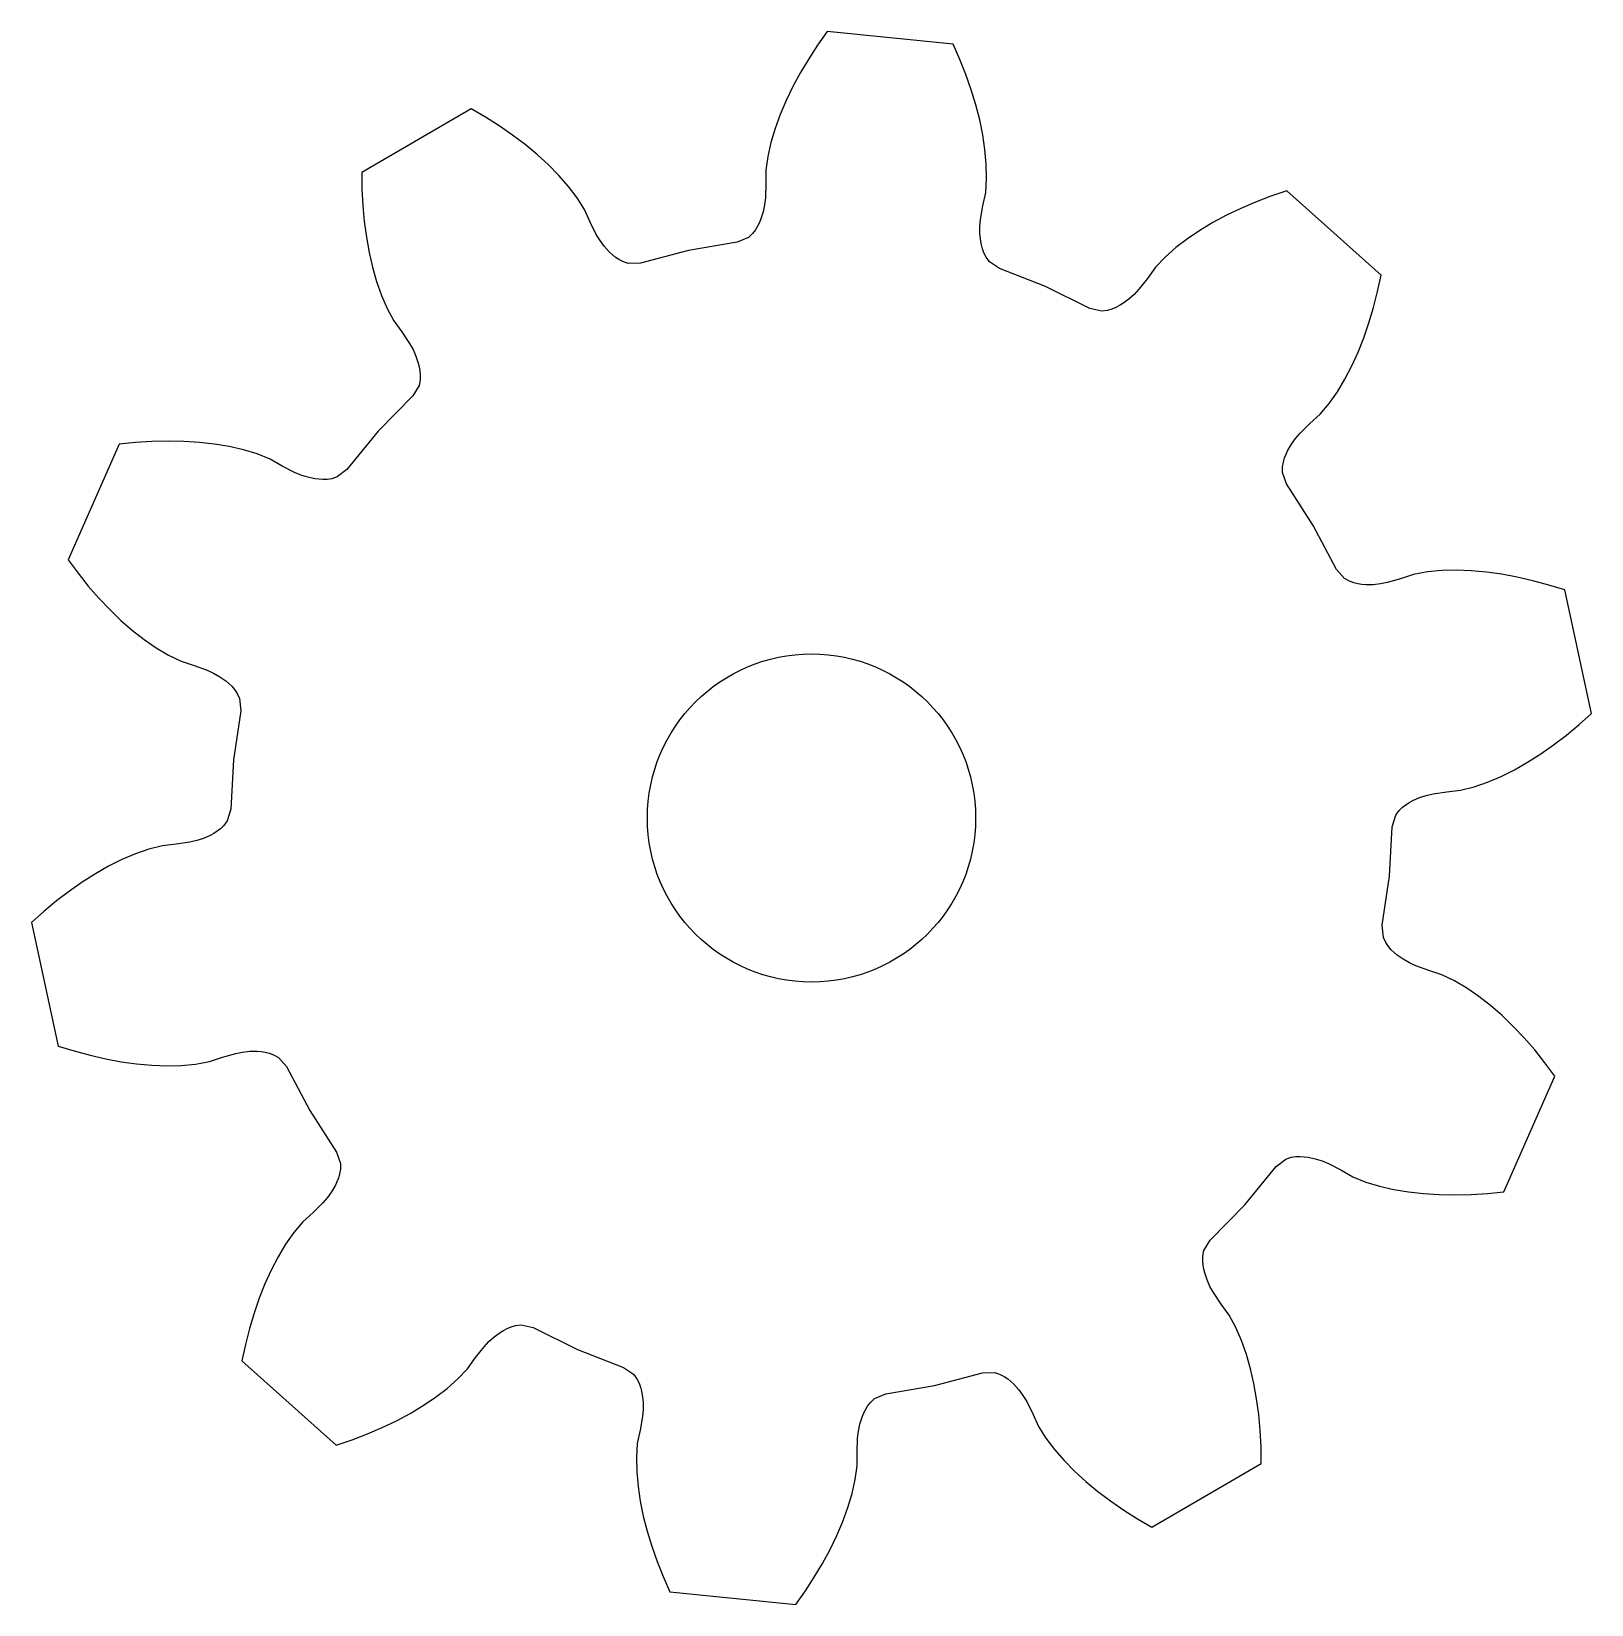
# Model space of a CAD drawing. Extents: x 0.01 to 1.91, y 0 to 1.92.
import ezdxf

# ---------------------------------------------------------------- set-up
doc = ezdxf.new("R2010")
doc.units = 0
doc.header["$MEASUREMENT"] = 0
doc.layers.get('0').update_dxf_attribs({"linetype": 'CONTINUOUS'})

msp = doc.modelspace()

# ---------------------------------------------------------------- linework, layer by layer
at = {"color": 7, "linetype": 'CONTINUOUS'}
for p, q in [((0.9782, 1.9177), (0.96644, 1.90111)), ((1.13155, 1.90223), (0.9782, 1.9177)), ((0.96644, 1.90111), (0.95553, 1.88439)), ((1.13976, 1.88363), (1.13155, 1.90223)), ((0.95553, 1.88439), (0.94548, 1.86755)), ((1.14711, 1.86506), (1.13976, 1.88363)), ((0.94548, 1.86755), (0.93632, 1.85061)), ((1.1536, 1.84655), (1.14711, 1.86506)), ((0.93632, 1.85061), (0.92808, 1.8336)), ((1.15919, 1.82813), (1.1536, 1.84655)), ((0.54414, 1.82353), (0.41098, 1.74591)), ((0.56171, 1.81331), (0.54414, 1.82353)), ((0.92808, 1.8336), (0.92081, 1.81655)), ((1.16387, 1.80982), (1.15919, 1.82813)), ((0.57857, 1.80261), (0.56171, 1.81331)), ((0.5947, 1.79145), (0.57857, 1.80261)), ((0.92081, 1.81655), (0.91456, 1.79948)), ((1.16759, 1.79166), (1.16387, 1.80982)), ((0.61005, 1.77983), (0.5947, 1.79145)), ((0.91456, 1.79948), (0.90943, 1.78242)), ((1.1703, 1.77368), (1.16759, 1.79166)), ((0.6246, 1.76777), (0.61005, 1.77983)), ((0.63828, 1.75526), (0.6246, 1.76777)), ((0.90555, 1.76539), (0.90326, 1.74845)), ((0.90943, 1.78242), (0.90555, 1.76539)), ((1.17192, 1.75594), (1.1703, 1.77368)), ((0.41098, 1.74591), (0.41122, 1.72558)), ((0.65104, 1.74231), (0.63828, 1.75526)), ((0.90326, 1.74845), (0.90344, 1.73167)), ((1.17231, 1.73848), (1.17192, 1.75594)), ((0.66279, 1.72891), (0.65104, 1.74231)), ((0.67336, 1.71502), (0.66279, 1.72891)), ((0.90344, 1.73167), (0.90288, 1.71484)), ((1.17118, 1.72142), (1.17231, 1.73848)), ((0.41122, 1.72558), (0.41222, 1.70564)), ((0.68247, 1.70055), (0.67336, 1.71502)), ((0.90288, 1.71484), (0.90179, 1.70635)), ((1.16765, 1.70502), (1.17118, 1.72142)), ((1.50014, 1.70965), (1.48211, 1.70193)), ((1.5188, 1.71677), (1.50014, 1.70965)), ((1.53806, 1.72327), (1.5188, 1.71677)), ((1.65303, 1.62062), (1.53806, 1.72327)), ((0.41222, 1.70564), (0.41399, 1.6861)), ((0.68926, 1.68521), (0.68247, 1.70055)), ((0.89731, 1.68919), (0.89552, 1.68484)), ((0.9, 1.69782), (0.89731, 1.68919)), ((0.90179, 1.70635), (0.9, 1.69782)), ((1.16421, 1.67988), (1.16484, 1.68841)), ((1.16484, 1.68841), (1.16765, 1.70502)), ((1.46475, 1.69362), (1.44809, 1.6847)), ((1.48211, 1.70193), (1.46475, 1.69362)), ((0.41399, 1.6861), (0.41653, 1.66702)), ((0.69674, 1.67012), (0.68926, 1.68521)), ((0.70125, 1.66285), (0.69674, 1.67012)), ((0.88704, 1.67142), (0.88201, 1.66668)), ((0.89059, 1.67598), (0.88704, 1.67142)), ((0.89332, 1.68044), (0.89059, 1.67598)), ((0.89552, 1.68484), (0.89332, 1.68044)), ((1.16426, 1.67116), (1.16421, 1.67988)), ((1.16518, 1.66217), (1.16426, 1.67116)), ((1.43218, 1.67518), (1.41709, 1.66504)), ((1.44809, 1.6847), (1.43218, 1.67518)), ((0.41653, 1.66702), (0.41986, 1.64842)), ((0.70642, 1.65582), (0.70125, 1.66285)), ((0.71244, 1.64909), (0.70642, 1.65582)), ((0.71588, 1.64587), (0.71244, 1.64909)), ((0.8089, 1.65058), (0.75049, 1.63527)), ((0.86841, 1.66085), (0.8089, 1.65058)), ((0.88201, 1.66668), (0.86841, 1.66085)), ((1.16606, 1.65755), (1.16518, 1.66217)), ((1.16734, 1.6528), (1.16606, 1.65755)), ((1.16912, 1.64788), (1.16734, 1.6528)), ((1.40291, 1.65425), (1.38977, 1.64276)), ((1.41709, 1.66504), (1.40291, 1.65425)), ((0.41986, 1.64842), (0.424, 1.63035)), ((0.424, 1.63035), (0.42898, 1.61286)), ((0.7197, 1.64277), (0.71588, 1.64587)), ((0.72404, 1.63985), (0.7197, 1.64277)), ((0.72915, 1.63717), (0.72404, 1.63985)), ((0.7357, 1.63494), (0.72915, 1.63717)), ((0.75049, 1.63527), (0.7357, 1.63494)), ((1.17169, 1.64271), (1.16912, 1.64788)), ((1.17568, 1.63706), (1.17169, 1.64271)), ((1.18783, 1.62863), (1.17568, 1.63706)), ((1.37795, 1.63039), (1.36823, 1.61672)), ((1.38977, 1.64276), (1.37795, 1.63039)), ((0.42898, 1.61286), (0.43486, 1.59604)), ((1.24409, 1.60668), (1.18783, 1.62863)), ((1.36823, 1.61672), (1.35789, 1.60343)), ((1.64874, 1.60075), (1.65303, 1.62062)), ((0.43486, 1.59604), (0.44173, 1.57999)), ((1.29827, 1.58002), (1.24409, 1.60668)), ((1.35202, 1.59721), (1.34555, 1.59135)), ((1.35789, 1.60343), (1.35202, 1.59721)), ((1.64378, 1.58141), (1.64874, 1.60075)), ((0.44173, 1.57999), (0.44984, 1.56494)), ((1.3127, 1.57674), (1.29827, 1.58002)), ((1.31956, 1.57761), (1.3127, 1.57674)), ((1.3251, 1.57922), (1.31956, 1.57761)), ((1.32994, 1.58122), (1.3251, 1.57922)), ((1.3343, 1.58349), (1.32994, 1.58122)), ((1.33831, 1.58596), (1.3343, 1.58349)), ((1.34555, 1.59135), (1.33831, 1.58596)), ((1.63814, 1.56262), (1.64378, 1.58141)), ((0.44984, 1.56494), (0.45984, 1.55146)), ((1.63184, 1.54443), (1.63814, 1.56262)), ((0.45984, 1.55146), (0.46929, 1.53752)), ((0.46929, 1.53752), (0.47339, 1.53002)), ((1.62486, 1.52687), (1.63184, 1.54443)), ((0.47339, 1.53002), (0.47696, 1.52206)), ((0.47696, 1.52206), (0.47985, 1.5135)), ((1.6172, 1.50999), (1.62486, 1.52687)), ((0.47985, 1.5135), (0.48096, 1.50892)), ((0.48096, 1.50892), (0.48177, 1.50407)), ((0.48177, 1.50407), (0.48218, 1.49886)), ((0.48218, 1.49886), (0.48199, 1.49309)), ((1.60883, 1.49385), (1.6172, 1.50999)), ((0.4807, 1.48629), (0.47313, 1.47358)), ((0.48199, 1.49309), (0.4807, 1.48629)), ((1.58977, 1.46419), (1.59971, 1.47854)), ((1.59971, 1.47854), (1.60883, 1.49385)), ((0.47313, 1.47358), (0.43103, 1.4303)), ((1.57882, 1.45105), (1.58977, 1.46419)), ((1.55428, 1.42808), (1.56632, 1.43985)), ((1.56632, 1.43985), (1.57882, 1.45105)), ((0.43103, 1.4303), (0.39277, 1.38358)), ((1.54368, 1.41446), (1.54877, 1.42154)), ((1.54877, 1.42154), (1.55428, 1.42808)), ((0.11517, 1.41459), (0.05307, 1.27353)), ((0.13539, 1.41665), (0.11517, 1.41459)), ((0.15532, 1.41791), (0.13539, 1.41665)), ((0.17493, 1.41835), (0.15532, 1.41791)), ((0.19418, 1.41798), (0.17493, 1.41835)), ((0.21304, 1.41677), (0.19418, 1.41798)), ((0.23146, 1.4147), (0.21304, 1.41677)), ((0.24939, 1.41172), (0.23146, 1.4147)), ((0.26677, 1.40778), (0.24939, 1.41172)), ((0.2835, 1.40276), (0.26677, 1.40778)), ((0.29937, 1.39641), (0.2835, 1.40276)), ((1.53537, 1.39779), (1.53713, 1.40238)), ((1.53713, 1.40238), (1.53914, 1.40665)), ((1.53914, 1.40665), (1.54368, 1.41446)), ((0.31388, 1.38799), (0.29937, 1.39641)), ((0.3288, 1.38018), (0.31388, 1.38799)), ((0.39277, 1.38358), (0.38099, 1.37462)), ((1.53287, 1.38016), (1.53296, 1.38708)), ((1.53296, 1.38708), (1.53393, 1.39277)), ((1.53393, 1.39277), (1.53537, 1.39779)), ((0.33672, 1.37695), (0.3288, 1.38018)), ((0.34503, 1.3743), (0.33672, 1.37695)), ((0.35386, 1.37239), (0.34503, 1.3743)), ((0.35854, 1.37181), (0.35386, 1.37239)), ((0.36345, 1.37155), (0.35854, 1.37181)), ((0.36868, 1.37173), (0.36345, 1.37155)), ((0.37439, 1.37257), (0.36868, 1.37173)), ((0.38099, 1.37462), (0.37439, 1.37257)), ((1.53775, 1.36619), (1.53287, 1.38016)), ((1.57036, 1.31537), (1.53775, 1.36619)), ((1.59852, 1.26195), (1.57036, 1.31537)), ((0.05307, 1.27353), (0.06521, 1.25722)), ((0.06521, 1.25722), (0.07774, 1.24167)), ((1.60827, 1.25082), (1.59852, 1.26195)), ((1.61433, 1.24749), (1.60827, 1.25082)), ((1.61976, 1.24553), (1.61433, 1.24749)), ((1.6767, 1.25052), (1.66052, 1.24585)), ((1.6926, 1.25587), (1.6767, 1.25052)), ((1.70942, 1.25893), (1.6926, 1.25587)), ((1.72681, 1.26051), (1.70942, 1.25893)), ((1.74463, 1.2609), (1.72681, 1.26051)), ((1.76279, 1.26023), (1.74463, 1.2609)), ((1.78126, 1.25858), (1.76279, 1.26023)), ((1.79998, 1.256), (1.78126, 1.25858)), ((1.81891, 1.25252), (1.79998, 1.256)), ((1.83804, 1.24817), (1.81891, 1.25252)), ((1.85732, 1.24296), (1.83804, 1.24817)), ((0.07774, 1.24167), (0.09065, 1.22691)), ((1.62485, 1.24431), (1.61976, 1.24553)), ((1.62971, 1.24358), (1.62485, 1.24431)), ((1.6344, 1.24322), (1.62971, 1.24358)), ((1.64344, 1.24333), (1.6344, 1.24322)), ((1.65211, 1.24427), (1.64344, 1.24333)), ((1.66052, 1.24585), (1.65211, 1.24427)), ((1.87672, 1.2369), (1.85732, 1.24296)), ((1.9094, 1.08628), (1.87672, 1.2369)), ((0.09065, 1.22691), (0.10393, 1.21296)), ((0.10393, 1.21296), (0.11756, 1.19987)), ((0.11756, 1.19987), (0.13153, 1.18769)), ((0.13153, 1.18769), (0.14583, 1.17647)), ((0.14583, 1.17647), (0.16047, 1.16632)), ((0.16047, 1.16632), (0.17547, 1.15737)), ((0.17547, 1.15737), (0.19088, 1.14996)), ((0.19088, 1.14996), (0.20689, 1.14494)), ((0.20689, 1.14494), (0.22273, 1.13921)), ((0.22273, 1.13921), (0.23045, 1.13555)), ((0.23045, 1.13555), (0.23802, 1.13121)), ((0.23802, 1.13121), (0.24539, 1.12598)), ((0.24539, 1.12598), (0.24898, 1.12293)), ((0.24898, 1.12293), (0.25249, 1.11949)), ((0.25249, 1.11949), (0.25588, 1.11551)), ((0.25588, 1.11551), (0.25912, 1.11073)), ((0.25912, 1.11073), (0.26207, 1.10447)), ((0.26207, 1.10447), (0.26341, 1.08974)), ((0.26341, 1.08974), (0.2548, 1.02997)), ((1.89425, 1.07273), (1.9094, 1.08628)), ((1.86326, 1.04811), (1.87886, 1.05999)), ((1.87886, 1.05999), (1.89425, 1.07273)), ((1.8315, 1.02699), (1.84747, 1.03709)), ((1.84747, 1.03709), (1.86326, 1.04811)), ((0.2548, 1.02997), (0.2513, 0.96969)), ((1.79912, 1.0097), (1.81538, 1.01784)), ((1.81538, 1.01784), (1.8315, 1.02699)), ((1.76626, 0.99691), (1.78274, 1.00268)), ((1.78274, 1.00268), (1.79912, 1.0097)), ((1.68736, 0.97784), (1.69148, 0.98012)), ((1.69148, 0.98012), (1.69975, 0.98376)), ((1.69975, 0.98376), (1.70803, 0.9865)), ((1.70803, 0.9865), (1.71633, 0.98855)), ((1.71633, 0.98855), (1.733, 0.991)), ((1.733, 0.991), (1.74969, 0.99272)), ((1.74969, 0.99272), (1.76626, 0.99691)), ((0.2513, 0.96969), (0.24704, 0.95552)), ((1.66659, 0.9482), (1.67085, 0.96237)), ((1.67085, 0.96237), (1.67498, 0.96791)), ((1.67498, 0.96791), (1.67911, 0.97195)), ((1.67911, 0.97195), (1.68323, 0.97517)), ((1.68323, 0.97517), (1.68736, 0.97784)), ((0.23053, 0.94005), (0.22641, 0.93777)), ((0.23466, 0.94272), (0.23053, 0.94005)), ((0.23878, 0.94594), (0.23466, 0.94272)), ((0.2429, 0.94998), (0.23878, 0.94594)), ((0.24704, 0.95552), (0.2429, 0.94998)), ((1.66309, 0.88792), (1.66659, 0.9482)), ((0.15163, 0.92098), (0.13515, 0.91521)), ((0.1682, 0.92517), (0.15163, 0.92098)), ((0.18489, 0.92689), (0.1682, 0.92517)), ((0.20156, 0.92934), (0.18489, 0.92689)), ((0.20986, 0.93138), (0.20156, 0.92934)), ((0.21814, 0.93413), (0.20986, 0.93138)), ((0.22641, 0.93777), (0.21814, 0.93413)), ((0.11877, 0.90819), (0.10251, 0.90005)), ((0.13515, 0.91521), (0.11877, 0.90819)), ((0.08639, 0.8909), (0.07042, 0.8808)), ((0.10251, 0.90005), (0.08639, 0.8909)), ((1.65448, 0.82815), (1.66309, 0.88792)), ((0.05463, 0.86978), (0.03903, 0.8579)), ((0.07042, 0.8808), (0.05463, 0.86978)), ((0.02364, 0.84516), (0.00849, 0.83161)), ((0.03903, 0.8579), (0.02364, 0.84516)), ((0.00849, 0.83161), (0.04117, 0.68099)), ((1.65582, 0.81341), (1.65448, 0.82815)), ((1.65877, 0.80716), (1.65582, 0.81341)), ((1.66201, 0.80238), (1.65877, 0.80716)), ((1.6654, 0.7984), (1.66201, 0.80238)), ((1.66891, 0.79496), (1.6654, 0.7984)), ((1.6725, 0.79191), (1.66891, 0.79496)), ((1.67987, 0.78668), (1.6725, 0.79191)), ((1.68744, 0.78234), (1.67987, 0.78668)), ((1.69516, 0.77868), (1.68744, 0.78234)), ((1.711, 0.77295), (1.69516, 0.77868)), ((1.72701, 0.76793), (1.711, 0.77295)), ((1.74242, 0.76052), (1.72701, 0.76793)), ((1.75742, 0.75157), (1.74242, 0.76052)), ((1.77206, 0.74142), (1.75742, 0.75157)), ((1.78636, 0.7302), (1.77206, 0.74142)), ((1.80033, 0.71801), (1.78636, 0.7302)), ((1.81396, 0.70492), (1.80033, 0.71801)), ((1.82724, 0.69098), (1.81396, 0.70492)), ((1.84015, 0.67622), (1.82724, 0.69098)), ((0.04117, 0.68099), (0.06057, 0.67493)), ((0.06057, 0.67493), (0.07985, 0.66972)), ((0.24119, 0.66737), (0.25737, 0.67204)), ((0.25737, 0.67204), (0.26578, 0.67362)), ((0.26578, 0.67362), (0.27445, 0.67456)), ((0.27445, 0.67456), (0.28348, 0.67467)), ((0.28348, 0.67467), (0.28818, 0.67431)), ((0.28818, 0.67431), (0.29304, 0.67358)), ((0.29304, 0.67358), (0.29813, 0.67236)), ((0.29813, 0.67236), (0.30356, 0.6704)), ((1.85268, 0.66067), (1.84015, 0.67622)), ((0.07985, 0.66972), (0.09898, 0.66536)), ((0.09898, 0.66536), (0.11791, 0.66189)), ((0.11791, 0.66189), (0.13663, 0.65931)), ((0.13663, 0.65931), (0.1551, 0.65766)), ((0.1551, 0.65766), (0.17326, 0.65699)), ((0.17326, 0.65699), (0.19108, 0.65738)), ((0.19108, 0.65738), (0.20847, 0.65896)), ((0.20847, 0.65896), (0.22529, 0.66202)), ((0.22529, 0.66202), (0.24119, 0.66737)), ((0.30356, 0.6704), (0.30962, 0.66707)), ((0.30962, 0.66707), (0.31937, 0.65594)), ((0.31937, 0.65594), (0.34753, 0.60252)), ((1.86482, 0.64436), (1.85268, 0.66067)), ((1.80272, 0.5033), (1.86482, 0.64436)), ((0.34753, 0.60252), (0.38014, 0.5517)), ((0.38014, 0.5517), (0.38502, 0.53773)), ((0.38502, 0.53773), (0.38493, 0.53081)), ((1.52512, 0.53431), (1.5369, 0.54327)), ((1.5369, 0.54327), (1.5435, 0.54532)), ((1.5435, 0.54532), (1.54921, 0.54616)), ((1.54921, 0.54616), (1.55444, 0.54634)), ((1.55444, 0.54634), (1.55935, 0.54608)), ((1.55935, 0.54608), (1.56402, 0.5455)), ((1.56402, 0.5455), (1.57285, 0.54359)), ((1.57285, 0.54359), (1.58117, 0.54094)), ((1.58117, 0.54094), (1.58909, 0.53771)), ((1.58909, 0.53771), (1.60401, 0.5299)), ((0.38252, 0.5201), (0.38075, 0.51551)), ((0.38396, 0.52512), (0.38252, 0.5201)), ((0.38493, 0.53081), (0.38396, 0.52512)), ((1.48686, 0.48759), (1.52512, 0.53431)), ((1.60401, 0.5299), (1.61852, 0.52148)), ((1.61852, 0.52148), (1.63439, 0.51513)), ((0.37421, 0.50343), (0.36912, 0.49635)), ((0.37875, 0.51124), (0.37421, 0.50343)), ((0.38075, 0.51551), (0.37875, 0.51124)), ((1.63439, 0.51513), (1.65112, 0.51011)), ((1.65112, 0.51011), (1.6685, 0.50617)), ((1.6685, 0.50617), (1.68643, 0.50319)), ((1.68643, 0.50319), (1.70485, 0.50112)), ((1.70485, 0.50112), (1.72371, 0.49991)), ((1.72371, 0.49991), (1.74296, 0.49953)), ((1.74296, 0.49953), (1.76257, 0.49998)), ((1.76257, 0.49998), (1.7825, 0.50124)), ((1.7825, 0.50124), (1.80272, 0.5033)), ((0.36361, 0.48981), (0.35156, 0.47804)), ((0.36912, 0.49635), (0.36361, 0.48981)), ((1.44476, 0.44431), (1.48686, 0.48759)), ((0.33907, 0.46684), (0.32812, 0.4537)), ((0.35156, 0.47804), (0.33907, 0.46684)), ((0.32812, 0.4537), (0.31818, 0.43935)), ((1.43719, 0.4316), (1.44476, 0.44431)), ((0.30906, 0.42404), (0.30069, 0.4079)), ((0.31818, 0.43935), (0.30906, 0.42404)), ((1.43571, 0.41903), (1.4359, 0.4248)), ((1.4359, 0.4248), (1.43719, 0.4316)), ((0.30069, 0.4079), (0.29303, 0.39102)), ((1.43612, 0.41382), (1.43571, 0.41903)), ((1.43693, 0.40897), (1.43612, 0.41382)), ((1.43804, 0.40439), (1.43693, 0.40897)), ((1.44093, 0.39583), (1.43804, 0.40439)), ((0.29303, 0.39102), (0.28605, 0.37346)), ((1.4445, 0.38787), (1.44093, 0.39583)), ((1.4486, 0.38037), (1.4445, 0.38787)), ((0.28605, 0.37346), (0.27975, 0.35527)), ((1.45805, 0.36642), (1.4486, 0.38037)), ((1.46805, 0.35295), (1.45805, 0.36642)), ((0.27975, 0.35527), (0.27411, 0.33648)), ((1.47616, 0.3379), (1.46805, 0.35295)), ((0.27411, 0.33648), (0.26915, 0.31714)), ((0.56587, 0.32068), (0.57233, 0.32654)), ((0.57233, 0.32654), (0.57958, 0.33193)), ((0.57958, 0.33193), (0.58359, 0.3344)), ((0.58359, 0.3344), (0.58795, 0.33667)), ((0.58795, 0.33667), (0.59279, 0.33867)), ((0.59279, 0.33867), (0.59833, 0.34028)), ((0.59833, 0.34028), (0.60519, 0.34115)), ((0.60519, 0.34115), (0.61962, 0.33787)), ((0.61962, 0.33787), (0.6738, 0.31121)), ((1.48303, 0.32185), (1.47616, 0.3379)), ((0.26915, 0.31714), (0.26486, 0.29727)), ((0.54966, 0.30117), (0.56, 0.31446)), ((0.56, 0.31446), (0.56587, 0.32068)), ((0.6738, 0.31121), (0.73005, 0.28926)), ((1.48891, 0.30503), (1.48303, 0.32185)), ((0.26486, 0.29727), (0.37983, 0.19462)), ((0.53994, 0.28749), (0.54966, 0.30117)), ((0.73005, 0.28926), (0.74221, 0.28083)), ((1.49389, 0.28754), (1.48891, 0.30503)), ((0.51498, 0.26364), (0.52812, 0.27513)), ((0.52812, 0.27513), (0.53994, 0.28749)), ((0.74221, 0.28083), (0.7462, 0.27518)), ((0.7462, 0.27518), (0.74877, 0.27001)), ((0.74877, 0.27001), (0.75055, 0.26509)), ((1.10899, 0.26731), (1.1674, 0.28262)), ((1.1674, 0.28262), (1.18219, 0.28295)), ((1.18219, 0.28295), (1.18874, 0.28072)), ((1.18874, 0.28072), (1.19385, 0.27804)), ((1.19385, 0.27804), (1.19819, 0.27512)), ((1.19819, 0.27512), (1.20201, 0.27202)), ((1.20201, 0.27202), (1.20545, 0.2688)), ((1.20545, 0.2688), (1.21147, 0.26207)), ((1.49803, 0.26947), (1.49389, 0.28754)), ((1.50136, 0.25087), (1.49803, 0.26947)), ((0.48571, 0.24271), (0.5008, 0.25285)), ((0.5008, 0.25285), (0.51498, 0.26364)), ((0.75055, 0.26509), (0.75183, 0.26034)), ((0.75183, 0.26034), (0.75271, 0.25572)), ((0.75271, 0.25572), (0.75363, 0.24673)), ((1.03085, 0.24647), (1.03588, 0.25121)), ((1.03588, 0.25121), (1.04948, 0.25704)), ((1.04948, 0.25704), (1.10899, 0.26731)), ((1.21147, 0.26207), (1.21664, 0.25504)), ((1.21664, 0.25504), (1.22115, 0.24777)), ((1.5039, 0.23179), (1.50136, 0.25087)), ((0.45314, 0.22427), (0.4698, 0.23319)), ((0.4698, 0.23319), (0.48571, 0.24271)), ((0.75368, 0.23801), (0.75305, 0.22948)), ((0.75363, 0.24673), (0.75368, 0.23801)), ((1.02058, 0.2287), (1.02237, 0.23305)), ((1.02237, 0.23305), (1.02457, 0.23745)), ((1.02457, 0.23745), (1.0273, 0.24191)), ((1.0273, 0.24191), (1.03085, 0.24647)), ((1.22115, 0.24777), (1.22862, 0.23268)), ((1.22862, 0.23268), (1.23542, 0.21734)), ((1.50567, 0.21225), (1.5039, 0.23179)), ((0.41775, 0.20824), (0.43578, 0.21596)), ((0.43578, 0.21596), (0.45314, 0.22427)), ((0.75023, 0.21287), (0.74671, 0.19647)), ((0.75305, 0.22948), (0.75023, 0.21287)), ((1.01501, 0.20305), (1.0161, 0.21153)), ((1.0161, 0.21153), (1.01789, 0.22007)), ((1.01789, 0.22007), (1.02058, 0.2287)), ((1.23542, 0.21734), (1.24452, 0.20287)), ((1.50667, 0.19231), (1.50567, 0.21225)), ((0.37983, 0.19462), (0.39909, 0.20112)), ((0.39909, 0.20112), (0.41775, 0.20824)), ((0.74671, 0.19647), (0.74557, 0.17941)), ((1.01445, 0.18622), (1.01501, 0.20305)), ((1.24452, 0.20287), (1.2551, 0.18898)), ((1.50691, 0.17198), (1.50667, 0.19231)), ((0.74557, 0.17941), (0.74597, 0.16195)), ((1.01463, 0.16944), (1.01445, 0.18622)), ((1.2551, 0.18898), (1.26685, 0.17558)), ((1.26685, 0.17558), (1.27961, 0.16263)), ((0.74597, 0.16195), (0.74759, 0.14421)), ((1.01234, 0.1525), (1.01463, 0.16944)), ((1.27961, 0.16263), (1.29329, 0.15012)), ((1.37375, 0.09436), (1.50691, 0.17198)), ((0.74759, 0.14421), (0.7503, 0.12623)), ((1.00333, 0.11841), (1.00846, 0.13547)), ((1.00846, 0.13547), (1.01234, 0.1525)), ((1.29329, 0.15012), (1.30784, 0.13806)), ((1.30784, 0.13806), (1.32319, 0.12644)), ((0.7503, 0.12623), (0.75402, 0.10807)), ((0.99708, 0.10134), (1.00333, 0.11841)), ((1.32319, 0.12644), (1.33932, 0.11528)), ((1.33932, 0.11528), (1.35618, 0.10458)), ((0.75402, 0.10807), (0.7587, 0.08976)), ((0.98981, 0.08429), (0.99708, 0.10134)), ((1.35618, 0.10458), (1.37375, 0.09436)), ((0.7587, 0.08976), (0.76429, 0.07134)), ((0.98157, 0.06728), (0.98981, 0.08429)), ((0.76429, 0.07134), (0.77078, 0.05283)), ((0.97241, 0.05034), (0.98157, 0.06728)), ((0.77078, 0.05283), (0.77813, 0.03426)), ((0.96236, 0.0335), (0.97241, 0.05034)), ((0.77813, 0.03426), (0.78634, 0.01566)), ((0.95145, 0.01678), (0.96236, 0.0335)), ((0.78634, 0.01566), (0.93969, 0.00019)), ((0.93969, 0.00019), (0.95145, 0.01678))]:
    msp.add_line(p, q, dxfattribs=at)
msp.add_circle((0.95894, 0.95894), 0.2, dxfattribs=at)

doc.saveas('drawing.dxf')
